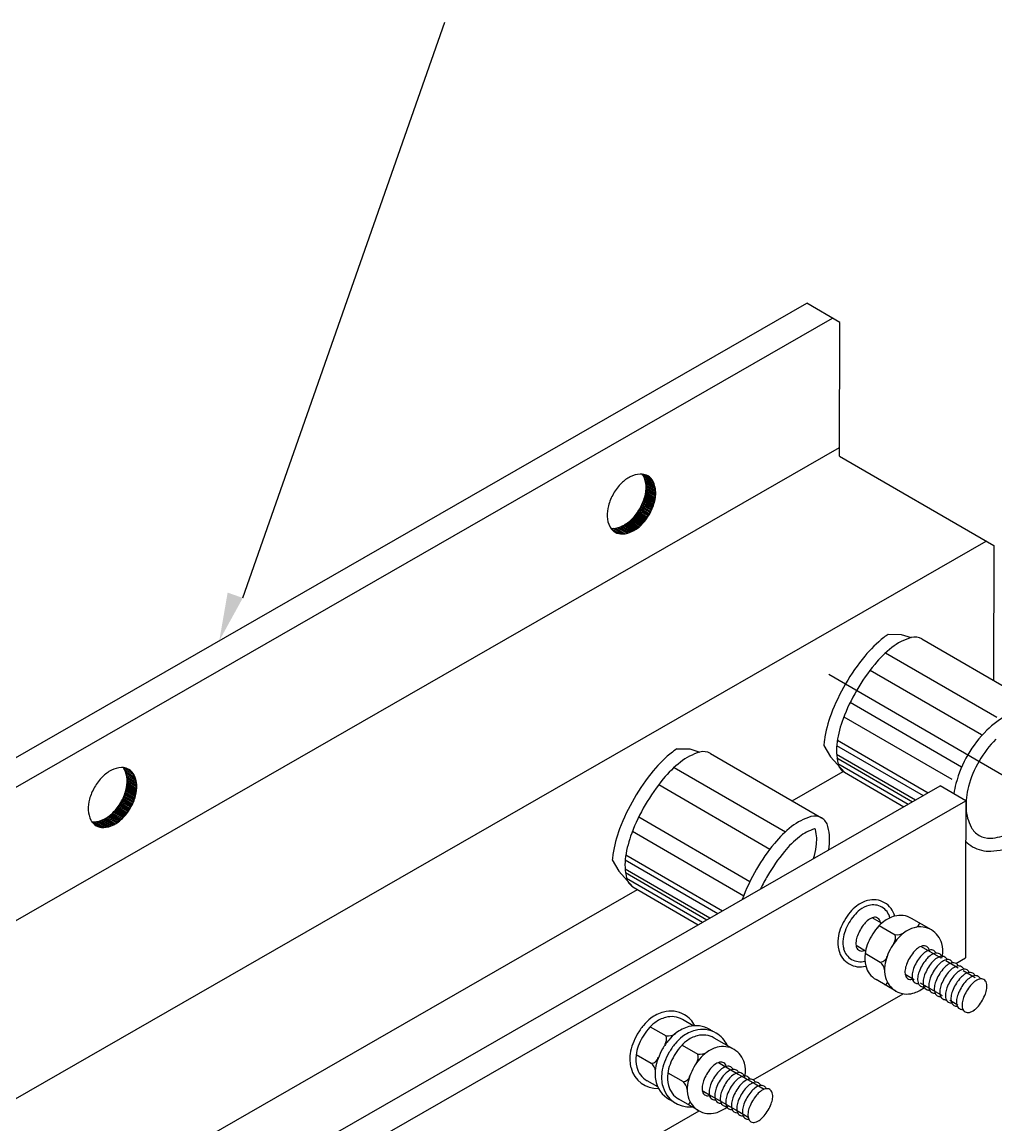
# Model space of a CAD drawing. Extents: x -508 to 92, y -98 to -31.
# Drawn here: x -490.79 to -485.99, y -42.97 to -37.52 of the extents above; entities that cross this region are included whole.
import ezdxf

# ---------------------------------------------------------------- set-up
doc = ezdxf.new("R2010")
doc.units = 0
doc.header["$MEASUREMENT"] = 0
doc.linetypes.add('CENTER', pattern=[2, 1.25, -0.25, 0.25, -0.25])
doc.layers.add('SC- Details', color=7, linetype='CONTINUOUS')
doc.layers.add('SC- Text', color=4, linetype='CONTINUOUS')

msp = doc.modelspace()

# ---------------------------------------------------------------- linework, layer by layer
at = {"layer": 'SC- Details', "color": 1}
for p, q in [((-497.2123, -44.8259), (-486.9185, -38.9119)), ((-486.7551, -39.0067), (-486.9185, -38.9119)), ((-497.0856, -44.8994), (-486.7917, -38.9854)), ((-486.7565, -39.666), (-486.7551, -39.0067)), ((-497.087, -45.5587), (-486.7564, -39.6236)), ((-486.7565, -39.666), (-485.9961, -40.1072)), ((-487.7261, -39.7559), (-487.6852, -39.7796)), ((-487.7251, -39.7638), (-487.6775, -39.7914)), ((-487.7206, -39.7737), (-487.6729, -39.8014)), ((-487.7173, -39.783), (-487.6697, -39.8106)), ((-487.715, -39.7917), (-487.6674, -39.8193)), ((-487.7145, -39.8506), (-487.6668, -39.8783)), ((-487.7135, -39.8439), (-487.6658, -39.8715)), ((-487.7134, -39.7999), (-487.6658, -39.8276)), ((-487.7127, -39.837), (-487.665, -39.8647)), ((-487.7125, -39.8078), (-487.6648, -39.8355)), ((-487.7122, -39.83), (-487.6645, -39.8576)), ((-487.712, -39.8154), (-487.6644, -39.8431)), ((-487.712, -39.8228), (-487.6643, -39.8504)), ((-487.7325, -39.9062), (-487.6848, -39.9339)), ((-487.7299, -39.9004), (-487.6822, -39.928)), ((-487.7274, -39.8945), (-487.6797, -39.9221)), ((-487.7251, -39.8885), (-487.6774, -39.9162)), ((-487.7229, -39.8824), (-487.6752, -39.9101)), ((-487.7209, -39.8763), (-487.6732, -39.9039)), ((-487.719, -39.87), (-487.6713, -39.8977)), ((-487.7173, -39.8637), (-487.6696, -39.8913)), ((-487.7158, -39.8572), (-487.6681, -39.8849)), ((-487.7663, -39.96), (-487.7186, -39.9876)), ((-487.7622, -39.955), (-487.7146, -39.9826)), ((-487.7584, -39.9499), (-487.7107, -39.9775)), ((-487.7547, -39.9447), (-487.707, -39.9723)), ((-487.7511, -39.9394), (-487.7034, -39.9671)), ((-487.7476, -39.9341), (-487.7, -39.9618)), ((-487.7443, -39.9287), (-487.6967, -39.9563)), ((-487.7412, -39.9232), (-487.6935, -39.9508)), ((-487.7381, -39.9176), (-487.6905, -39.9453)), ((-487.7352, -39.9119), (-487.6876, -39.9396)), ((-487.8365, -40.0145), (-487.7889, -40.0422)), ((-487.8293, -40.0114), (-487.7817, -40.039)), ((-487.8226, -40.0079), (-487.775, -40.0356)), ((-487.8163, -40.0043), (-487.7686, -40.0319)), ((-487.8102, -40.0005), (-487.7625, -40.0281)), ((-487.8044, -39.9965), (-487.7568, -40.0241)), ((-487.7989, -39.9924), (-487.7512, -40.02)), ((-487.7936, -39.9881), (-487.7459, -40.0157)), ((-487.7886, -39.9837), (-487.7409, -40.0113)), ((-487.7838, -39.9791), (-487.7361, -40.0068)), ((-487.7792, -39.9745), (-487.7315, -40.0021)), ((-487.7747, -39.9697), (-487.727, -39.9974)), ((-487.7704, -39.9649), (-487.7227, -39.9925)), ((-487.8853, -40.0229), (-487.838, -40.0504)), ((-487.8728, -40.0228), (-487.8251, -40.0505)), ((-487.8622, -40.0216), (-487.8146, -40.0493)), ((-487.8528, -40.0197), (-487.8052, -40.0474)), ((-487.8443, -40.0173), (-487.7967, -40.045)), ((-496.3266, -45.9999), (-486.0328, -40.0859)), ((-485.9961, -40.1072), (-485.9975, -40.7736)), ((-490.287, -41.2049), (-490.2461, -41.2286)), ((-490.286, -41.2128), (-490.2383, -41.2404)), ((-490.2815, -41.2227), (-490.2338, -41.2504)), ((-490.2782, -41.232), (-490.2305, -41.2596)), ((-490.2759, -41.2407), (-490.2282, -41.2683)), ((-490.2743, -41.2489), (-490.2266, -41.2766)), ((-490.2733, -41.2568), (-490.2257, -41.2845)), ((-490.2729, -41.2644), (-490.2252, -41.2921)), ((-486.991, -41.3681), (-486.7389, -41.2232)), ((-490.2799, -41.319), (-490.2322, -41.3467)), ((-490.2781, -41.3127), (-490.2305, -41.3404)), ((-490.2766, -41.3062), (-490.229, -41.3339)), ((-490.2754, -41.2996), (-490.2277, -41.3273)), ((-490.2743, -41.2929), (-490.2267, -41.3206)), ((-490.2735, -41.286), (-490.2259, -41.3137)), ((-490.273, -41.279), (-490.2254, -41.3066)), ((-490.2728, -41.2718), (-490.2251, -41.2994)), ((-490.302, -41.3722), (-490.2543, -41.3998)), ((-490.299, -41.3666), (-490.2513, -41.3943)), ((-490.2961, -41.361), (-490.2484, -41.3886)), ((-490.2933, -41.3552), (-490.2457, -41.3829)), ((-490.2907, -41.3494), (-490.2431, -41.377)), ((-490.2883, -41.3435), (-490.2406, -41.3711)), ((-490.2859, -41.3375), (-490.2383, -41.3652)), ((-490.2838, -41.3314), (-490.2361, -41.3591)), ((-490.2817, -41.3253), (-490.2341, -41.3529)), ((-490.3446, -41.4281), (-490.297, -41.4558)), ((-490.34, -41.4235), (-490.2923, -41.4511)), ((-490.3356, -41.4187), (-490.2879, -41.4464)), ((-490.3313, -41.4139), (-490.2836, -41.4415)), ((-490.3271, -41.409), (-490.2794, -41.4366)), ((-490.3231, -41.404), (-490.2754, -41.4316)), ((-490.3192, -41.3989), (-490.2716, -41.4265)), ((-490.3155, -41.3937), (-490.2678, -41.4213)), ((-490.3119, -41.3884), (-490.2643, -41.4161)), ((-490.3085, -41.3831), (-490.2608, -41.4108)), ((-490.3052, -41.3777), (-490.2575, -41.4053)), ((-490.4462, -41.4719), (-490.3989, -41.4994)), ((-490.4336, -41.4718), (-490.386, -41.4995)), ((-490.4231, -41.4706), (-490.3754, -41.4983)), ((-490.4137, -41.4687), (-490.366, -41.4964)), ((-490.4052, -41.4663), (-490.3575, -41.494)), ((-490.3974, -41.4635), (-490.3497, -41.4912)), ((-490.3902, -41.4604), (-490.3425, -41.488)), ((-490.3835, -41.4569), (-490.3358, -41.4846)), ((-490.3771, -41.4533), (-490.3295, -41.4809)), ((-490.3711, -41.4495), (-490.3234, -41.4771)), ((-490.3653, -41.4455), (-490.3176, -41.4732)), ((-490.3597, -41.4414), (-490.3121, -41.469)), ((-490.3545, -41.4371), (-490.3068, -41.4648)), ((-490.3494, -41.4327), (-490.3018, -41.4603)), ((-490.9927, -43.6671), (-487.7533, -41.806))]:
    msp.add_line(p, q, dxfattribs=at)
at = {"layer": 'SC- Details'}
for p, q in [((-486.5165, -40.5459), (-486.4522, -40.5465)), ((-486.4522, -40.5465), (-486.4031, -40.5622)), ((-486.3508, -40.5686), (-485.7075, -40.9419)), ((-486.5295, -40.6375), (-485.9808, -40.9558)), ((-486.606, -40.7227), (-486.0572, -41.0411)), ((-486.7041, -40.8817), (-486.1554, -41.2001)), ((-486.7353, -40.9526), (-486.2035, -41.2611)), ((-486.8348, -41.0946), (-486.8024, -41.1501)), ((-486.7712, -41.0944), (-486.3443, -41.342)), ((-486.7678, -41.0684), (-486.3201, -41.3281)), ((-487.56, -41.1113), (-487.4957, -41.1119)), ((-487.4957, -41.1119), (-487.4466, -41.1276)), ((-487.3944, -41.1341), (-486.8456, -41.4524)), ((-486.8024, -41.1501), (-486.7328, -41.2271)), ((-486.7716, -41.1379), (-486.3823, -41.3638)), ((-486.7697, -41.1562), (-486.3971, -41.3724)), ((-487.5731, -41.2029), (-487.0244, -41.5213)), ((-486.7646, -41.1839), (-486.4186, -41.3847)), ((-486.7328, -41.2271), (-486.44, -41.397)), ((-487.6495, -41.2881), (-487.1008, -41.6065)), ((-487.7477, -41.4472), (-487.1989, -41.7655)), ((-487.7789, -41.518), (-487.2301, -41.8363)), ((-487.8113, -41.6338), (-487.3341, -41.9107)), ((-487.8784, -41.66), (-487.8459, -41.7155)), ((-487.8151, -41.7034), (-487.3963, -41.9464)), ((-487.8147, -41.6598), (-487.3583, -41.9246)), ((-487.8459, -41.7155), (-487.7764, -41.7925)), ((-487.8133, -41.7216), (-487.4111, -41.9549)), ((-487.8081, -41.7493), (-487.4326, -41.9672)), ((-487.7764, -41.7925), (-487.454, -41.9796)), ((-486.5493, -41.9727), (-486.5958, -41.9457)), ((-486.3038, -42.0052), (-486.4014, -41.9485)), ((-486.5607, -41.9837), (-486.4832, -42.0287)), ((-486.6289, -42.1099), (-486.6754, -42.0829)), ((-486.6308, -42.1205), (-486.5558, -42.164)), ((-486.3536, -42.0863), (-486.2566, -42.1426)), ((-486.2329, -42.1563), (-486.1721, -42.1916)), ((-486.4332, -42.2235), (-486.3883, -42.2495)), ((-486.1474, -42.2059), (-486.0881, -42.2403)), ((-486.4789, -42.307), (-486.5765, -42.2503)), ((-486.3587, -42.2667), (-486.2506, -42.3294)), ((-486.2127, -42.3514), (-486.1732, -42.3743)), ((-487.4787, -42.4786), (-487.5315, -42.448)), ((-487.6908, -42.4832), (-487.6132, -42.5282)), ((-487.5344, -42.5739), (-487.4568, -42.6189)), ((-487.2774, -42.5955), (-487.3751, -42.5388)), ((-487.7608, -42.6201), (-487.6859, -42.6635)), ((-487.355, -42.6605), (-487.258, -42.7168)), ((-487.6044, -42.7108), (-487.5295, -42.7543)), ((-487.258, -42.7168), (-487.2342, -42.7305)), ((-487.2342, -42.7305), (-487.1735, -42.7658)), ((-487.6538, -42.7805), (-487.7066, -42.7499)), ((-487.1735, -42.7658), (-487.1488, -42.7801)), ((-487.1488, -42.7801), (-487.1285, -42.7919)), ((-487.4525, -42.8973), (-487.5502, -42.8406)), ((-487.4345, -42.7977), (-487.3897, -42.8237)), ((-487.3897, -42.8237), (-487.3601, -42.8409)), ((-487.3601, -42.8409), (-487.252, -42.9036)), ((-487.2695, -42.8934), (-487.23, -42.9164)), ((-487.23, -42.9164), (-487.208, -42.9296))]:
    msp.add_line(p, q, dxfattribs=at)
at = {"layer": 'SC- Details', "linetype": 'CENTER'}
msp.add_line((-486.809, -40.7429), (-483.0339, -42.9331), dxfattribs=at)
at = {"layer": 'SC- Details', "color": 3}
for p, q in [((-495.3938, -46.5411), (-486.2609, -41.2941)), ((-486.1342, -41.3676), (-486.2609, -41.2941)), ((-495.2671, -46.6146), (-486.1342, -41.3676)), ((-486.1342, -41.3676), (-486.135, -41.7555)), ((-486.135, -41.7555), (-486.1359, -42.1434)), ((-486.1831, -42.1706), (-486.1359, -42.1434)), ((-487.1835, -42.7453), (-486.4433, -42.3201)), ((-488.1839, -43.3201), (-487.4502, -42.8986))]:
    msp.add_line(p, q, dxfattribs=at)
at = {"layer": 'SC- Details', "color": 1}
for centre, radius, start, end in [((-487.7094, -39.9238), 0.1751, 117.3264, 135.0675), ((-487.7345, -39.8752), 0.1203, 92.8573, 117.3264), ((-487.7372, -39.822), 0.0671, 85.2732, 92.8573), ((-487.7372, -39.822), 0.0671, 59.8781, 84.1295), ((-487.7848, -39.7944), 0.0671, 26.8989, 35.6266), ((-487.8323, -39.8185), 0.1203, 2.4298, 26.8989), ((-487.7372, -39.822), 0.0671, 26.8989, 59.8781), ((-487.7847, -39.8461), 0.1203, 2.4298, 26.8989), ((-487.6559, -39.9772), 0.2506, 149.8781, 164.6887), ((-487.6559, -39.9772), 0.2506, 135.0675, 149.8781), ((-487.887, -39.8208), 0.1751, 344.6887, 2.4298), ((-487.8393, -39.8485), 0.1751, 344.6887, 2.4298), ((-487.9598, -39.8009), 0.2506, 329.8781, 344.6887), ((-487.9122, -39.8285), 0.2506, 329.8781, 344.6887), ((-487.7288, -39.9572), 0.1751, 164.6887, 182.4298), ((-487.9598, -39.8009), 0.2506, 315.0675, 329.8781), ((-487.9122, -39.8285), 0.2506, 315.0675, 329.8781), ((-487.7834, -39.9595), 0.1203, 182.4298, 206.8989), ((-487.8309, -39.9836), 0.0671, 206.8989, 214.108), ((-487.8813, -39.9028), 0.1203, 272.8573, 297.3264), ((-487.9064, -39.8542), 0.1751, 297.3264, 315.0675), ((-487.8587, -39.8818), 0.1751, 297.3264, 315.0675), ((-487.8786, -39.956), 0.0671, 264.1295, 272.8573), ((-487.8309, -39.9836), 0.0671, 215.6266, 239.8781), ((-487.8309, -39.9836), 0.0671, 239.8781, 272.8573), ((-487.8336, -39.9304), 0.1203, 272.8573, 297.3264), ((-490.2954, -41.3242), 0.1203, 92.8573, 117.3264), ((-490.298, -41.271), 0.0671, 85.2732, 92.8573), ((-490.298, -41.271), 0.0671, 59.8781, 84.1295), ((-490.3457, -41.2434), 0.0671, 26.8989, 35.6266), ((-490.3932, -41.2675), 0.1203, 2.4298, 26.8989), ((-490.298, -41.271), 0.0671, 26.8989, 59.8781), ((-490.2168, -41.4262), 0.2506, 135.0675, 149.8781), ((-490.2703, -41.3728), 0.1751, 117.3264, 135.0675), ((-490.4478, -41.2698), 0.1751, 344.6887, 2.4298), ((-490.3455, -41.2951), 0.1203, 2.4298, 26.8989), ((-490.2168, -41.4262), 0.2506, 149.8781, 164.6887), ((-490.5207, -41.2499), 0.2506, 329.8781, 344.6887), ((-490.4002, -41.2975), 0.1751, 344.6887, 2.4298), ((-490.2896, -41.4062), 0.1751, 164.6887, 182.4298), ((-490.5207, -41.2499), 0.2506, 315.0675, 329.8781), ((-490.473, -41.2775), 0.2506, 329.8781, 344.6887), ((-490.3443, -41.4086), 0.1203, 182.4298, 206.8989), ((-490.4672, -41.3032), 0.1751, 297.3264, 315.0675), ((-490.473, -41.2775), 0.2506, 315.0675, 329.8781), ((-490.3918, -41.4327), 0.0671, 206.8989, 214.108), ((-490.3918, -41.4327), 0.0671, 215.6266, 239.8781), ((-490.4395, -41.405), 0.0671, 264.1295, 272.8573), ((-490.4421, -41.3518), 0.1203, 272.8573, 297.3264), ((-490.4196, -41.3309), 0.1751, 297.3264, 315.0675), ((-490.3918, -41.4327), 0.0671, 239.8781, 272.8573), ((-490.3944, -41.3795), 0.1203, 272.8573, 297.3264)]:
    msp.add_arc(centre, radius, start, end, dxfattribs=at)
at = {"layer": 'SC- Details'}
for centre, radius, start, end in [((-486.3249, -40.8324), 0.3447, 123.7738, 128.2603), ((-486.3844, -40.6266), 0.067, 59.8781, 106.1452), ((-486.1573, -41.0448), 0.6152, 128.2603, 140.5563), ((-486.1573, -41.0448), 0.5518, 128.2603, 140.5563), ((-486.3249, -40.8324), 0.2812, 106.1452, 128.2603), ((-485.8433, -41.3032), 1.0219, 140.5563, 149.8781), ((-485.8433, -41.3032), 0.9585, 140.5563, 149.8781), ((-485.8433, -41.3032), 1.0219, 149.8781, 159.1999), ((-485.8433, -41.3032), 0.9585, 149.8781, 159.1999), ((-486.2234, -41.1588), 0.6152, 159.1999, 171.4958), ((-486.2234, -41.1588), 0.5518, 159.1999, 171.4958), ((-485.7401, -41.3119), 0.4117, 116.8061, 134.7827), ((-485.6198, -41.4331), 0.5825, 134.7827, 149.8781), ((-486.491, -41.1187), 0.3447, 171.4958, 175.9824), ((-486.491, -41.1187), 0.2812, 171.4958, 193.611), ((-485.6196, -41.4324), 0.5189, 134.7827, 149.8781), ((-487.2009, -41.6102), 0.6152, 128.2603, 140.5563), ((-487.3684, -41.3978), 0.3447, 123.7738, 128.2603), ((-487.3684, -41.3978), 0.2812, 106.1452, 128.2603), ((-487.428, -41.192), 0.067, 59.8781, 106.1452), ((-485.6198, -41.4331), 0.5825, 149.8781, 164.9735), ((-487.2009, -41.6102), 0.5518, 128.2603, 140.5563), ((-486.6992, -41.1692), 0.067, 193.611, 239.8781), ((-485.6196, -41.4324), 0.5189, 149.8781, 164.9735), ((-486.8868, -41.8686), 1.0219, 140.5563, 149.8781), ((-486.8868, -41.8686), 0.9585, 140.5563, 149.8781), ((-485.7848, -41.3889), 0.4117, 164.9735, 172.2945), ((-485.7845, -41.3881), 0.3482, 164.9735, 182.9501), ((-486.8868, -41.8686), 1.0219, 149.8781, 159.1999), ((-486.8868, -41.8686), 0.9585, 149.8781, 159.1999), ((-485.9087, -41.3945), 0.2239, 182.9501, 207.4184), ((-486.8197, -41.7161), 0.2812, 106.1452, 128.2603), ((-486.8793, -41.5104), 0.067, 59.8781, 106.1452), ((-486.8793, -41.5104), 0.067, 13.611, 59.8781), ((-487.267, -41.7242), 0.6152, 159.1999, 171.4958), ((-487.267, -41.7242), 0.5518, 159.1999, 171.4958), ((-486.6522, -41.9286), 0.5518, 128.2603, 140.5563), ((-486.8197, -41.7161), 0.2178, 106.1452, 128.2603), ((-486.8793, -41.5104), 0.00358, 59.8781, 106.1452), ((-486.8793, -41.5104), 0.00358, 13.611, 59.8781), ((-487.0874, -41.5608), 0.2178, 351.4958, 13.611), ((-487.0874, -41.5608), 0.2812, 349.9503, 13.611), ((-486.0171, -41.4508), 0.1017, 207.4184, 239.8781), ((-486.0171, -41.4508), 0.1017, 239.8781, 272.3378), ((-486.0221, -41.3287), 0.2239, 272.3378, 296.8061), ((-486.3381, -42.187), 0.9585, 140.5563, 149.8781), ((-486.6522, -41.9286), 0.4883, 128.2603, 140.5563), ((-487.355, -41.5208), 0.4883, 344.3484, 351.4958), ((-486.0174, -41.4515), 0.1652, 224.7928, 239.8781), ((-486.0174, -41.4515), 0.1652, 239.8781, 272.3378), ((-486.0224, -41.3294), 0.2874, 272.3378, 296.8061), ((-487.5346, -41.6842), 0.3447, 171.4958, 175.9824), ((-487.5346, -41.6842), 0.2812, 171.4958, 193.611), ((-486.3381, -42.187), 0.895, 140.5563, 149.8781), ((-487.7428, -41.7346), 0.067, 193.611, 239.8781), ((-486.3381, -42.187), 0.9585, 149.8781, 159.7368), ((-486.3381, -42.187), 0.895, 149.8781, 154.5888), ((-486.5784, -42.0081), 0.1533, 105.3111, 127.6826), ((-486.5899, -41.9661), 0.1098, 59.8781, 105.3111), ((-486.4826, -42.1031), 0.2891, 140.2858, 149.8781), ((-486.5452, -42.0511), 0.2077, 127.6826, 140.2858), ((-486.5452, -42.0511), 0.1823, 127.6826, 140.2858), ((-486.5784, -42.0081), 0.128, 105.3111, 127.6826), ((-486.5899, -41.9661), 0.0845, 59.8781, 105.3111), ((-486.5899, -41.9661), 0.0845, 14.4451, 59.8781), ((-486.5899, -41.9661), 0.1098, 15.3114, 59.8781), ((-486.4826, -42.1031), 0.2891, 149.8781, 159.4704), ((-486.4826, -42.1031), 0.2637, 149.8781, 159.4704), ((-486.4826, -42.1031), 0.2637, 140.2858, 149.8781), ((-486.4755, -42.1073), 0.2066, 140.2858, 149.8781), ((-486.5381, -42.0552), 0.1252, 127.6826, 140.2858), ((-486.5713, -42.0122), 0.0709, 105.3111, 127.6826), ((-486.5828, -41.9703), 0.0274, 59.8781, 105.3111), ((-486.4119, -42.1285), 0.2077, 127.6826, 140.2858), ((-486.5828, -41.9703), 0.0274, 2.3174, 59.8781), ((-486.4451, -42.0855), 0.1533, 105.3111, 127.6826), ((-486.632, -41.977), 0.128, 14.1951, 14.4451), ((-486.4566, -42.0435), 0.1098, 59.8781, 105.3111), ((-486.3863, -41.9688), 0.0245, 287.9148, 353.8734), ((-486.5588, -42.0746), 0.2077, 159.4704, 172.0735), ((-486.5588, -42.0746), 0.1823, 159.4704, 172.0735), ((-486.4755, -42.1073), 0.2066, 149.8781, 159.4704), ((-486.3492, -42.1805), 0.2891, 140.2858, 149.8781), ((-486.5295, -42.0446), 0.049, 326.5303, 19.0227), ((-486.4753, -41.9595), 0.0696, 263.4942, 304.2081), ((-486.3142, -42.1851), 0.2077, 127.6826, 140.2858), ((-486.3474, -42.1421), 0.1533, 105.3111, 127.6826), ((-486.3589, -42.1002), 0.1098, 59.8781, 105.3111), ((-486.3589, -42.1002), 0.1098, 14.4451, 59.8781), ((-486.6126, -42.0671), 0.1533, 172.0735, 194.4451), ((-486.6126, -42.0671), 0.128, 172.0735, 194.4451), ((-486.6055, -42.0712), 0.0709, 172.0735, 194.4451), ((-486.5517, -42.0787), 0.1252, 159.4704, 172.0735), ((-486.4255, -42.1519), 0.2077, 159.4704, 172.0735), ((-486.3492, -42.1805), 0.2891, 149.8781, 159.4704), ((-486.2516, -42.2372), 0.2891, 140.2858, 149.8781), ((-486.3291, -42.1528), 0.0709, 105.3111, 127.6826), ((-486.3405, -42.1108), 0.0274, 59.8781, 105.3111), ((-486.401, -42.111), 0.1533, 352.0735, 14.4451), ((-486.6548, -42.0779), 0.1098, 194.4451, 239.8781), ((-486.6548, -42.0779), 0.0845, 194.4451, 239.8781), ((-486.6476, -42.0821), 0.0274, 194.4451, 297.4387), ((-486.4793, -42.1444), 0.1533, 172.0735, 194.4451), ((-486.5573, -42.128), 0.0361, 272.3282, 349.6065), ((-486.3278, -42.2086), 0.2077, 159.4704, 172.0735), ((-486.2516, -42.2372), 0.2891, 149.8781, 159.4704), ((-486.2332, -42.2478), 0.2066, 140.2858, 149.8781), ((-486.2958, -42.1958), 0.1252, 127.6826, 140.2858), ((-486.1983, -42.268), 0.2066, 140.2858, 149.8781), ((-486.261, -42.216), 0.1252, 127.6826, 140.2858), ((-486.2942, -42.173), 0.0709, 105.3111, 127.6826), ((-486.2335, -42.2319), 0.1252, 127.6826, 140.2858), ((-486.3405, -42.1108), 0.0274, 2.3174, 59.8781), ((-486.3057, -42.1311), 0.0274, 59.8781, 105.3111), ((-486.2667, -42.1889), 0.0709, 105.3111, 127.6826), ((-486.3057, -42.1311), 0.0274, 24.4633, 59.8781), ((-486.2782, -42.147), 0.0274, 59.8781, 105.3111), ((-486.2393, -42.2048), 0.0709, 105.3111, 127.6826), ((-486.2782, -42.147), 0.0274, 24.4633, 59.8781), ((-486.2508, -42.1629), 0.0274, 59.8781, 105.3111), ((-486.4548, -42.1035), 0.2077, 348.3302, 352.0735), ((-486.2508, -42.1629), 0.0274, 24.4633, 59.8781), ((-486.6548, -42.0779), 0.1098, 239.8781, 284.4448), ((-486.6548, -42.0779), 0.0845, 239.8781, 285.3111), ((-486.6663, -42.036), 0.128, 285.3111, 285.5611), ((-486.5214, -42.1553), 0.1098, 194.4451, 239.8781), ((-486.5957, -42.2104), 0.0612, 7.2164, 49.3503), ((-486.3816, -42.2011), 0.1533, 172.0735, 194.4451), ((-486.3094, -42.2193), 0.1252, 159.4704, 172.0735), ((-486.2332, -42.2478), 0.2066, 149.8781, 159.4704), ((-486.1983, -42.268), 0.2066, 149.8781, 159.4704), ((-486.1709, -42.284), 0.2066, 149.8781, 159.4704), ((-486.1709, -42.284), 0.2066, 140.2858, 149.8781), ((-486.1435, -42.2999), 0.2066, 140.2858, 149.8781), ((-486.2061, -42.2479), 0.1252, 127.6826, 140.2858), ((-486.116, -42.3158), 0.2066, 140.2858, 149.8781), ((-486.1786, -42.2638), 0.1252, 127.6826, 140.2858), ((-486.2119, -42.2208), 0.0709, 105.3111, 127.6826), ((-486.1512, -42.2797), 0.1252, 127.6826, 140.2858), ((-486.2234, -42.1788), 0.0274, 59.8781, 105.3111), ((-486.1844, -42.2367), 0.0709, 105.3111, 127.6826), ((-486.2234, -42.1788), 0.0274, 24.4633, 59.8781), ((-486.1959, -42.1947), 0.0274, 59.8781, 105.3111), ((-486.157, -42.2526), 0.0709, 105.3111, 127.6826), ((-486.1959, -42.1947), 0.0274, 24.4633, 59.8781), ((-486.1685, -42.2107), 0.0274, 59.8781, 105.3111), ((-486.1685, -42.2107), 0.0274, 24.4633, 59.8781), ((-486.4238, -42.212), 0.1098, 194.4451, 239.8781), ((-486.3633, -42.2118), 0.0709, 172.0735, 194.4451), ((-486.4054, -42.2226), 0.0274, 194.4451, 297.4387), ((-486.3284, -42.232), 0.0709, 172.0735, 194.4451), ((-486.2746, -42.2395), 0.1252, 159.4704, 172.0735), ((-486.301, -42.2479), 0.0709, 172.0735, 194.4451), ((-486.2471, -42.2554), 0.1252, 159.4704, 172.0735), ((-486.2197, -42.2713), 0.1252, 159.4704, 172.0735), ((-486.1435, -42.2999), 0.2066, 149.8781, 159.4704), ((-486.1923, -42.2872), 0.1252, 159.4704, 172.0735), ((-486.116, -42.3158), 0.2066, 149.8781, 159.4704), ((-486.0886, -42.3317), 0.2066, 149.8781, 159.4704), ((-486.0886, -42.3317), 0.2066, 140.2858, 149.8781), ((-486.0612, -42.3476), 0.2066, 149.8781, 159.4704), ((-486.0612, -42.3476), 0.2066, 140.2858, 149.8781), ((-486.1238, -42.2956), 0.1252, 127.6826, 140.2858), ((-486.0337, -42.3635), 0.2066, 140.2858, 149.8781), ((-486.0963, -42.3115), 0.1252, 127.6826, 140.2858), ((-486.0063, -42.3795), 0.2066, 140.2858, 149.8781), ((-486.1296, -42.2685), 0.0709, 105.3111, 127.6826), ((-486.0689, -42.3275), 0.1252, 127.6826, 140.2858), ((-486.141, -42.2266), 0.0274, 59.8781, 105.3111), ((-486.1021, -42.2844), 0.0709, 105.3111, 127.6826), ((-486.0415, -42.3434), 0.1252, 127.6826, 140.2858), ((-486.141, -42.2266), 0.0274, 24.4633, 59.8781), ((-486.1136, -42.2425), 0.0274, 59.8781, 105.3111), ((-486.0747, -42.3004), 0.0709, 105.3111, 127.6826), ((-486.1136, -42.2425), 0.0274, 24.4633, 59.8781), ((-486.0862, -42.2584), 0.0274, 59.8781, 105.3111), ((-486.0473, -42.3163), 0.0709, 105.3111, 127.6826), ((-486.0862, -42.2584), 0.0274, 24.4633, 59.8781), ((-486.0587, -42.2743), 0.0274, 59.8781, 105.3111), ((-486.532, -42.2633), 0.0114, 252.4537, 357.1663), ((-486.3705, -42.2428), 0.0274, 194.4451, 239.8781), ((-486.4352, -42.17), 0.1533, 285.3111, 307.6826), ((-486.3705, -42.2428), 0.0274, 239.8781, 275.2929), ((-486.3431, -42.2588), 0.0274, 194.4451, 239.8781), ((-486.3431, -42.2588), 0.0274, 239.8781, 275.2929), ((-486.2735, -42.2638), 0.0709, 172.0735, 194.4451), ((-486.3157, -42.2747), 0.0274, 194.4451, 239.8781), ((-486.4685, -42.127), 0.2077, 307.6826, 311.4259), ((-486.3157, -42.2747), 0.0274, 239.8781, 275.2929), ((-486.2461, -42.2798), 0.0709, 172.0735, 194.4451), ((-486.2882, -42.2906), 0.0274, 194.4451, 239.8781), ((-486.2187, -42.2957), 0.0709, 172.0735, 194.4451), ((-486.1648, -42.3032), 0.1252, 159.4704, 172.0735), ((-486.1912, -42.3116), 0.0709, 172.0735, 194.4451), ((-486.1374, -42.3191), 0.1252, 159.4704, 172.0735), ((-486.11, -42.335), 0.1252, 159.4704, 172.0735), ((-486.0337, -42.3635), 0.2066, 149.8781, 159.4704), ((-486.0063, -42.3795), 0.2066, 149.8781, 159.4704), ((-485.9788, -42.3954), 0.2066, 149.8781, 159.4704), ((-485.9788, -42.3954), 0.2066, 140.2858, 149.8781), ((-485.9514, -42.4113), 0.2066, 140.2858, 149.8781), ((-486.014, -42.3593), 0.1252, 127.6826, 140.2858), ((-486.0587, -42.2743), 0.0274, 14.4451, 59.8781), ((-486.1547, -42.2777), 0.1252, 339.4704, 352.0735), ((-486.1009, -42.2852), 0.0709, 352.0735, 14.4451), ((-486.4238, -42.212), 0.1098, 239.8781, 285.3111), ((-486.2882, -42.2906), 0.0274, 239.8781, 275.2929), ((-486.2608, -42.3065), 0.0274, 194.4451, 239.8781), ((-486.2608, -42.3065), 0.0274, 239.8781, 275.2929), ((-486.2333, -42.3224), 0.0274, 194.4451, 239.8781), ((-486.2333, -42.3224), 0.0274, 239.8781, 275.2929), ((-486.1638, -42.3275), 0.0709, 172.0735, 194.4451), ((-486.2059, -42.3384), 0.0274, 194.4451, 239.8781), ((-486.1363, -42.3434), 0.0709, 172.0735, 194.4451), ((-486.0825, -42.3509), 0.1252, 159.4704, 172.0735), ((-486.1089, -42.3593), 0.0709, 172.0735, 194.4451), ((-486.0551, -42.3668), 0.1252, 159.4704, 172.0735), ((-486.0276, -42.3828), 0.1252, 159.4704, 172.0735), ((-485.9514, -42.4113), 0.2066, 149.8781, 159.4704), ((-486.2309, -42.2491), 0.2066, 320.2858, 329.8781), ((-486.2309, -42.2491), 0.2066, 329.8781, 339.4704), ((-487.5788, -42.5829), 0.1787, 105.3111, 127.6826), ((-487.5903, -42.5409), 0.1352, 59.8781, 105.3111), ((-486.2059, -42.3384), 0.0274, 239.8781, 275.2929), ((-486.1785, -42.3543), 0.0274, 194.4451, 239.8781), ((-486.1785, -42.3543), 0.0274, 239.8781, 275.2929), ((-486.151, -42.3702), 0.0274, 194.4451, 239.8781), ((-486.151, -42.3702), 0.0274, 239.8781, 275.2929), ((-486.0815, -42.3753), 0.0709, 172.0735, 194.4451), ((-486.1236, -42.3861), 0.0274, 194.4451, 239.8781), ((-486.1236, -42.3861), 0.0274, 239.8781, 285.3111), ((-486.1351, -42.3442), 0.0709, 285.3111, 307.6826), ((-486.1683, -42.3011), 0.1252, 307.6826, 320.2858), ((-487.5456, -42.6259), 0.2331, 127.6826, 140.2858), ((-487.5419, -42.628), 0.2077, 127.6826, 140.2858), ((-487.5751, -42.585), 0.1533, 105.3111, 127.6826), ((-487.5866, -42.5431), 0.1098, 59.8781, 105.3111), ((-487.5903, -42.5409), 0.1352, 27.6713, 59.8781), ((-487.483, -42.6779), 0.3145, 149.8781, 159.4704), ((-487.483, -42.6779), 0.3145, 140.2858, 149.8781), ((-487.4793, -42.68), 0.2891, 140.2858, 149.8781), ((-487.6053, -42.459), 0.0696, 263.4942, 304.2081), ((-487.4209, -42.6982), 0.2331, 127.6826, 140.2858), ((-487.4542, -42.6552), 0.1787, 105.3111, 127.6826), ((-487.4224, -42.6736), 0.1787, 105.3111, 127.6826), ((-487.4657, -42.6132), 0.1352, 59.8781, 105.3111), ((-487.4339, -42.6316), 0.1352, 59.8781, 105.3111), ((-487.4657, -42.6132), 0.1352, 52.0828, 59.8781), ((-487.4339, -42.6316), 0.1352, 24.2024, 59.8781), ((-487.5592, -42.6493), 0.2331, 159.4704, 172.0735), ((-487.4793, -42.68), 0.2891, 149.8781, 159.4704), ((-487.3583, -42.7502), 0.3145, 140.2858, 149.8781), ((-487.6596, -42.5442), 0.049, 326.5303, 19.0227), ((-487.3266, -42.7686), 0.3145, 140.2858, 149.8781), ((-487.3892, -42.7166), 0.2331, 127.6826, 140.2858), ((-487.3855, -42.7188), 0.2077, 127.6826, 140.2858), ((-487.4187, -42.6757), 0.1533, 105.3111, 127.6826), ((-487.4302, -42.6338), 0.1098, 59.8781, 105.3111), ((-487.6131, -42.6418), 0.1787, 172.0735, 194.4451), ((-487.6093, -42.644), 0.1533, 172.0735, 194.4451), ((-487.5555, -42.6515), 0.2077, 159.4704, 172.0735), ((-487.3583, -42.7502), 0.3145, 149.8781, 159.4704), ((-487.3266, -42.7686), 0.3145, 149.8781, 159.4704), ((-487.3229, -42.7708), 0.2891, 149.8781, 159.4704), ((-487.3229, -42.7708), 0.2891, 140.2858, 149.8781), ((-487.5032, -42.6349), 0.049, 326.5303, 19.0227), ((-487.4489, -42.5498), 0.0696, 263.4942, 304.2081), ((-487.2878, -42.7754), 0.2077, 127.6826, 140.2858), ((-487.3211, -42.7324), 0.1533, 105.3111, 127.6826), ((-487.3325, -42.6905), 0.1098, 59.8781, 105.3111), ((-487.3325, -42.6905), 0.1098, 14.4451, 59.8781), ((-487.6515, -42.6548), 0.1098, 194.4451, 239.8781), ((-487.6873, -42.6275), 0.0361, 272.3282, 349.6065), ((-487.7257, -42.71), 0.0612, 7.2164, 49.3503), ((-487.4346, -42.7217), 0.2331, 159.4704, 172.0735), ((-487.4028, -42.7401), 0.2331, 159.4704, 172.0735), ((-487.3991, -42.7422), 0.2077, 159.4704, 172.0735), ((-487.2252, -42.8274), 0.2891, 149.8781, 159.4704), ((-487.2252, -42.8274), 0.2891, 140.2858, 149.8781), ((-487.2972, -42.77), 0.1252, 127.6826, 140.2858), ((-487.3304, -42.727), 0.0709, 105.3111, 127.6826), ((-487.3419, -42.685), 0.0274, 59.8781, 105.3111), ((-487.2956, -42.7472), 0.0709, 105.3111, 127.6826), ((-487.3419, -42.685), 0.0274, 2.3174, 59.8781), ((-487.307, -42.7053), 0.0274, 59.8781, 105.3111), ((-487.307, -42.7053), 0.0274, 24.4633, 59.8781), ((-487.3747, -42.7013), 0.1533, 352.0735, 14.4451), ((-487.6552, -42.6527), 0.1352, 194.4451, 272.0849), ((-487.4884, -42.7142), 0.1787, 172.0735, 194.4451), ((-487.4567, -42.7326), 0.1787, 172.0735, 194.4451), ((-487.4529, -42.7347), 0.1533, 172.0735, 194.4451), ((-487.5309, -42.7183), 0.0361, 272.3282, 349.6065), ((-487.3014, -42.7989), 0.2077, 159.4704, 172.0735), ((-487.2346, -42.822), 0.2066, 149.8781, 159.4704), ((-487.2346, -42.822), 0.2066, 140.2858, 149.8781), ((-487.1997, -42.8422), 0.2066, 140.2858, 149.8781), ((-487.2623, -42.7902), 0.1252, 127.6826, 140.2858), ((-487.1723, -42.8582), 0.2066, 140.2858, 149.8781), ((-487.2349, -42.8061), 0.1252, 127.6826, 140.2858), ((-487.2681, -42.7631), 0.0709, 105.3111, 127.6826), ((-487.2075, -42.8221), 0.1252, 127.6826, 140.2858), ((-487.2796, -42.7212), 0.0274, 59.8781, 105.3111), ((-487.2407, -42.779), 0.0709, 105.3111, 127.6826), ((-487.2796, -42.7212), 0.0274, 24.4633, 59.8781), ((-487.2522, -42.7371), 0.0274, 59.8781, 105.3111), ((-487.2132, -42.795), 0.0709, 105.3111, 127.6826), ((-487.2522, -42.7371), 0.0274, 24.4633, 59.8781), ((-487.2247, -42.753), 0.0274, 59.8781, 105.3111), ((-487.4285, -42.6938), 0.2077, 348.3302, 352.0735), ((-487.2247, -42.753), 0.0274, 24.4633, 59.8781), ((-487.5305, -42.725), 0.1352, 194.4451, 247.6734), ((-487.4988, -42.7434), 0.1352, 194.4451, 275.5538), ((-487.4951, -42.7456), 0.1098, 194.4451, 239.8781), ((-487.5693, -42.8007), 0.0612, 7.2164, 49.3503), ((-487.3553, -42.7914), 0.1533, 172.0735, 194.4451), ((-487.3647, -42.786), 0.0709, 172.0735, 194.4451), ((-487.3108, -42.7935), 0.1252, 159.4704, 172.0735), ((-487.2759, -42.8137), 0.1252, 159.4704, 172.0735), ((-487.1997, -42.8422), 0.2066, 149.8781, 159.4704), ((-487.2485, -42.8296), 0.1252, 159.4704, 172.0735), ((-487.1723, -42.8582), 0.2066, 149.8781, 159.4704), ((-487.1448, -42.8741), 0.2066, 149.8781, 159.4704), ((-487.1448, -42.8741), 0.2066, 140.2858, 149.8781), ((-487.1174, -42.89), 0.2066, 149.8781, 159.4704), ((-487.1174, -42.89), 0.2066, 140.2858, 149.8781), ((-487.18, -42.838), 0.1252, 127.6826, 140.2858), ((-487.09, -42.9059), 0.2066, 140.2858, 149.8781), ((-487.1526, -42.8539), 0.1252, 127.6826, 140.2858), ((-487.0631, -42.9215), 0.2066, 140.2858, 149.8781), ((-487.1858, -42.8109), 0.0709, 105.3111, 127.6826), ((-487.1257, -42.8695), 0.1252, 127.6826, 140.2858), ((-487.1973, -42.7689), 0.0274, 59.8781, 105.3111), ((-487.1589, -42.8265), 0.0709, 105.3111, 127.6826), ((-487.0982, -42.8854), 0.1252, 127.6826, 140.2858), ((-487.1973, -42.7689), 0.0274, 24.4633, 59.8781), ((-487.1704, -42.7846), 0.0274, 59.8781, 105.3111), ((-487.1315, -42.8424), 0.0709, 105.3111, 127.6826), ((-487.1704, -42.7846), 0.0274, 24.4633, 59.8781), ((-487.1429, -42.8005), 0.0274, 59.8781, 105.3111), ((-487.104, -42.8583), 0.0709, 105.3111, 127.6826), ((-487.1429, -42.8005), 0.0274, 24.4633, 59.8781), ((-487.1155, -42.8164), 0.0274, 59.8781, 105.3111), ((-487.1155, -42.8164), 0.0274, 14.4451, 59.8781), ((-487.3974, -42.8023), 0.1098, 194.4451, 239.8781), ((-487.4068, -42.7968), 0.0274, 194.4451, 297.4387), ((-487.3298, -42.8062), 0.0709, 172.0735, 194.4451), ((-487.3719, -42.817), 0.0274, 194.4451, 239.8781), ((-487.3719, -42.817), 0.0274, 239.8781, 275.2929), ((-487.3023, -42.8221), 0.0709, 172.0735, 194.4451), ((-487.3445, -42.833), 0.0274, 194.4451, 239.8781), ((-487.2749, -42.838), 0.0709, 172.0735, 194.4451), ((-487.2211, -42.8455), 0.1252, 159.4704, 172.0735), ((-487.2475, -42.8539), 0.0709, 172.0735, 194.4451), ((-487.1936, -42.8614), 0.1252, 159.4704, 172.0735), ((-487.1662, -42.8774), 0.1252, 159.4704, 172.0735), ((-487.09, -42.9059), 0.2066, 149.8781, 159.4704), ((-487.0631, -42.9215), 0.2066, 149.8781, 159.4704), ((-487.0356, -42.9374), 0.2066, 149.8781, 159.4704), ((-487.0356, -42.9374), 0.2066, 140.2858, 149.8781), ((-487.0082, -42.9534), 0.2066, 140.2858, 149.8781), ((-487.0708, -42.9014), 0.1252, 127.6826, 140.2858), ((-487.2115, -42.8197), 0.1252, 339.4704, 352.0735), ((-487.1576, -42.8272), 0.0709, 352.0735, 14.4451), ((-487.5056, -42.8536), 0.0114, 252.4537, 357.1663), ((-487.3974, -42.8023), 0.1098, 239.8781, 285.3111), ((-487.4089, -42.7603), 0.1533, 285.3111, 307.6826), ((-487.3445, -42.833), 0.0274, 239.8781, 275.2929), ((-487.317, -42.8489), 0.0274, 194.4451, 239.8781), ((-487.317, -42.8489), 0.0274, 239.8781, 275.2929), ((-487.2896, -42.8648), 0.0274, 194.4451, 239.8781), ((-487.4421, -42.7173), 0.2077, 307.6826, 311.4259), ((-487.2896, -42.8648), 0.0274, 239.8781, 275.2929), ((-487.22, -42.8699), 0.0709, 172.0735, 194.4451), ((-487.2622, -42.8807), 0.0274, 194.4451, 274.5321), ((-487.1931, -42.8855), 0.0709, 172.0735, 194.4451), ((-487.1393, -42.893), 0.1252, 159.4704, 172.0735), ((-487.1657, -42.9014), 0.0709, 172.0735, 194.4451), ((-487.1118, -42.9089), 0.1252, 159.4704, 172.0735), ((-487.0844, -42.9248), 0.1252, 159.4704, 172.0735), ((-487.0082, -42.9534), 0.2066, 149.8781, 159.4704), ((-487.2877, -42.7912), 0.2066, 320.2858, 329.8781), ((-487.2877, -42.7912), 0.2066, 329.8781, 339.4704), ((-487.2352, -42.8963), 0.0274, 194.4451, 239.8781), ((-487.2352, -42.8963), 0.0274, 239.8781, 275.2929), ((-487.2078, -42.9123), 0.0274, 194.4451, 239.8781), ((-487.2078, -42.9123), 0.0274, 239.8781, 275.2929), ((-487.1382, -42.9173), 0.0709, 172.0735, 194.4451), ((-487.1804, -42.9282), 0.0274, 194.4451, 239.8781), ((-487.1804, -42.9282), 0.0274, 239.8781, 285.3111), ((-487.1918, -42.8862), 0.0709, 285.3111, 307.6826), ((-487.2251, -42.8432), 0.1252, 307.6826, 320.2858)]:
    msp.add_arc(centre, radius, start, end, dxfattribs=at)
at = {"layer": 'SC- Text'}
msp.add_line((-489.7019, -40.3664), (-488.705, -37.5236), dxfattribs=at)
msp.add_solid([(-489.7019, -40.3664), (-489.7768, -40.3401), (-489.818, -40.5778)], dxfattribs=at)

doc.saveas('drawing.dxf')
